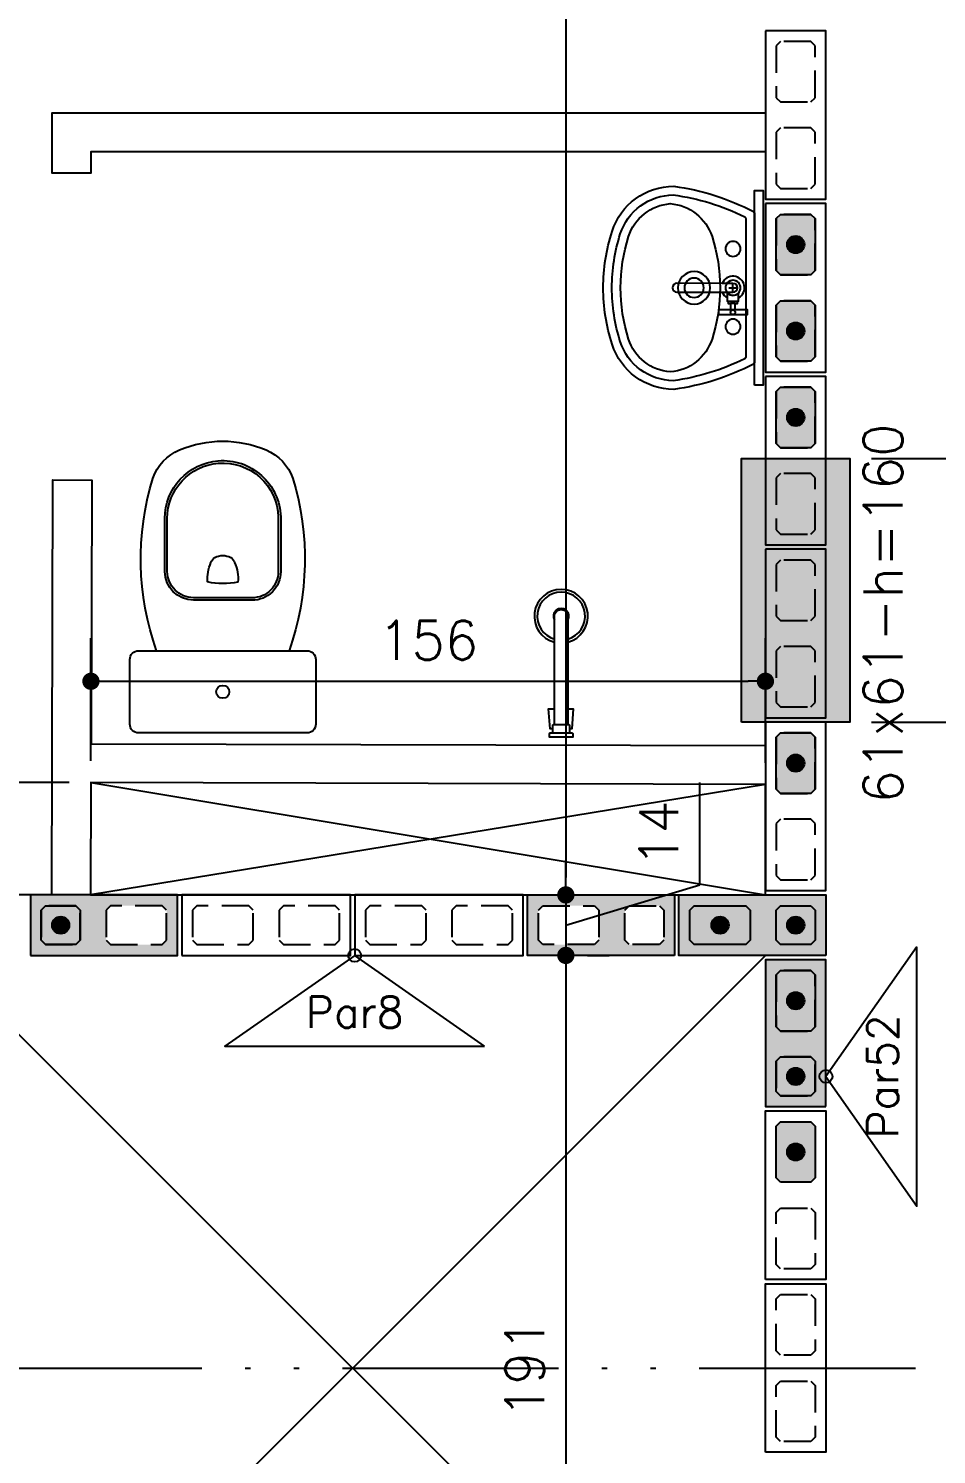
# Model space of a CAD drawing. Extents: x -14651 to 3496, y -7403 to -1290.
# Drawn here: x 3074.1 to 3284.1, y -6609.1 to -6279.1 of the extents above; entities that cross this region are included whole.
import ezdxf
from ezdxf.enums import TextEntityAlignment as Align

# ---------------------------------------------------------------- set-up
doc = ezdxf.new("R2010")
doc.units = 0
doc.header["$LTSCALE"] = 25
doc.linetypes.add('DASHED2', pattern=[0.375, 0.25, -0.125])
doc.linetypes.add('ESTILO_TQS_0004', pattern=[3.3, 2, -0.4, 0.05, -0.4, 0.05, -0.4])
for name, color, linetype in [('213', 252, 'Continuous'), ('241', 2, 'Continuous'), ('247', 50, 'Continuous'), ('248', 100, 'Continuous'), ('ABERTURAS', 53, 'Continuous'), ('ALVENARIA NÃO ESTRUTURAL', 242, 'Continuous'), ('Arranque', 14, 'Continuous'), ('COTA', 1, 'Continuous'), ('EIXOS', 1, 'ESTILO_TQS_0004'), ('FERRO', 5, 'Continuous'), ('Linha_fina', 1, 'Continuous'), ('Pena_1', 1, 'Continuous'), ('Pena_2', 2, 'Continuous'), ('PROJ', 252, 'Continuous'), ('TJANELA', 2, 'Continuous')]:
    doc.layers.add(name, color=color, linetype=linetype)
doc.styles.add('COTA', font='romans.shx')
doc.styles.add('Texto1', font='romans.shx', dxfattribs={"height": 9})
doc.dimstyles.new('forma', dxfattribs={"dimscale": 5, "dimtxt": 1.8, "dimasz": 0.8, "dimexe": 2, "dimexo": 1, "dimgap": 1, "dimtad": 1, "dimdec": 1, "dimzin": 9, "dimtxsty": 'COTA', "dimblk1": 'DOT', "dimblk2": 'DOT', "dimsah": 1, "dimcen": 0, "dimdle": 1, "dimclrd": 256, "dimclre": 256, "dimclrt": 2, "dimadec": 0, "dimazin": 0, "dimtfac": 1, "dimtdec": 0, "dimtmove": 0, "dimatfit": 3, "dimfxl": 1, "dimtolj": 1, "dimtzin": 0, "dimarcsym": 0})

# ---------------------------------------------------------------- blocks, each defined once
blk = doc.blocks.new('P3515')
at = {"layer": '248'}
h = blk.add_hatch(color=100, dxfattribs=at)
h.paths.add_polyline_path([(17, 7), (-17, 7), (-17, -7), (17, -7)])
h.paths.add_polyline_path([(-5.5, -3.5), (-6.5, -4.5), (-13.5, -4.5), (-14.5, -3.5), (-14.5, 3.5), (-13.5, 4.5), (-6.5, 4.5), (-5.5, 3.5)], flags=16)
h.paths.add_polyline_path([(0.5, 3.5), (1.5, 4.5), (13.5, 4.5), (14.5, 3.5), (14.5, -3.5), (13.5, -4.5), (1.5, -4.5), (0.5, -3.5)], flags=16)
blk.add_lwpolyline([(-17, -7), (17, -7), (17, 7), (-17, 7), (-17, -7)])
at = {"color": 1, "linetype": 'DASHED2'}
for points in [[(-14.5, -3.5), (-13.5, -4.5), (-6.5, -4.5), (-5.5, -3.5), (-5.5, 3.5), (-6.5, 4.5), (-13.5, 4.5), (-14.5, 3.5), (-14.5, -3.5)], [(0.5, -3.5), (1.5, -4.5), (13.5, -4.5), (14.5, -3.5), (14.5, 3.5), (13.5, 4.5), (1.5, 4.5), (0.5, 3.5), (0.5, -3.5)]]:
    blk.add_lwpolyline(points, dxfattribs=at)
blk = doc.blocks.new('P4015', base_point=(5842102.11612, -8124149.02973))
blk.add_lwpolyline([(5842082.61612, -8124156.02973), (5842121.61612, -8124156.02973), (5842121.61612, -8124142.02973), (5842082.61612, -8124142.02973), (5842082.61612, -8124156.02973)])
at = {"color": 1, "linetype": 'DASHED2'}
for points in [[(5842085.11612, -8124152.52973), (5842086.11612, -8124153.52973), (5842098.11612, -8124153.52973), (5842099.11612, -8124152.52973), (5842099.11612, -8124145.52973), (5842098.11612, -8124144.52973), (5842086.11612, -8124144.52973), (5842085.11612, -8124145.52973), (5842085.11612, -8124152.52973)], [(5842105.11612, -8124152.52973), (5842106.11612, -8124153.52973), (5842118.11612, -8124153.52973), (5842119.11612, -8124152.52973), (5842119.11612, -8124145.52973), (5842118.11612, -8124144.52973), (5842106.11612, -8124144.52973), (5842105.11612, -8124145.52973), (5842105.11612, -8124152.52973)]]:
    blk.add_lwpolyline(points, dxfattribs=at)
blk = doc.blocks.new('GR-1409')
at = {"layer": '213'}
h = blk.add_hatch(color=256, dxfattribs=at)
h.paths.add_polyline_path([(-6, 4.5), (-7, 3.5), (-7, -3.5), (-6, -4.5), (6, -4.5), (7, -3.5), (7, 3.5), (6, 4.5)])
h.paths.add_polyline_path([(-2, 0, 1), (2, 0, 1)], flags=16)
at = {"layer": 'Arranque'}
blk.add_hatch(color=256, dxfattribs=at).paths.add_polyline_path([(-2, 0, 1), (2, 0, 1)])
at = {"layer": '213'}
blk.add_lwpolyline([(-7, 3.5), (-6, 4.5), (6, 4.5), (7, 3.5), (7, -3.5), (6, -4.5), (-6, -4.5), (-7, -3.5), (-7, 3.5)], dxfattribs=at)
at = {"layer": 'FERRO', "linetype": 'Continuous'}
blk.add_circle((0, 0), 2, dxfattribs=at)
blk = doc.blocks.new('GR-0909')
at = {"layer": '213'}
h = blk.add_hatch(color=256, dxfattribs=at)
h.paths.add_polyline_path([(3.5, -4.5), (4.5, -3.5), (4.500001, 3.5), (3.500001, 4.5), (-3.499999, 4.5), (-4.499999, 3.5), (-4.5, -3.5), (-3.5, -4.5)])
h.paths.add_polyline_path([(-2, 0, -1), (2, 0, -1)], flags=16)
at = {"layer": 'Arranque'}
blk.add_hatch(color=256, dxfattribs=at).paths.add_polyline_path([(2, 0, 1), (-2, 0, 1)])
at = {"layer": '213'}
blk.add_lwpolyline([(3.500001, 4.5), (4.500001, 3.5), (4.5, -3.5), (3.5, -4.5), (-3.5, -4.5), (-4.5, -3.5), (-4.499999, 3.5), (-3.499999, 4.5), (3.500001, 4.5)], dxfattribs=at)
at = {"layer": 'FERRO', "linetype": 'Continuous'}
blk.add_circle((0, 0), 2, dxfattribs=at)
blk = doc.blocks.new('_IDNPAR_2')
at = {"color": 3}
blk.add_lwpolyline([(1, -0.7), (0, 0), (-1, -0.7)], close=True, dxfattribs=at)
blk.add_circle((0, 0), 0.05, dxfattribs=at)
at = {"layer": '247', "color": 2, "style": 'COTA', "flags": 8}
blk.add_attdef('ID', text='', height=0.24, dxfattribs=at).set_placement((0, -0.438), align=Align.MIDDLE_CENTER)
blk = doc.blocks.new('_Dot')
at = {"color": 0, "linetype": 'ByBlock', "lineweight": -2}
blk.add_line((-0.5, 0), (-1, 0), dxfattribs=at)
at = {"color": 0, "linetype": 'ByBlock', "const_width": 0.5}
blk.add_lwpolyline([(-0.25, 0, 1), (0.25, 0, 1)], format="xyb", close=True, dxfattribs=at)
blk = doc.blocks.new('*D86')
at = {"layer": 'COTA', "lineweight": -2, "transparency": 16777216}
for p, q in [((3263.52, -6014.6), (3344.62, -6014.6)), ((3334.62, -6018.6), (3334.62, -6374.6)), ((3269.02, -6378.6), (3344.62, -6378.6))]:
    blk.add_line(p, q, dxfattribs=at)
at = {"layer": 'Defpoints', "color": 0, "transparency": 16777216}
for p in [(3258.52, -6014.6), (3264.02, -6378.6), (3334.62, -6378.6)]:
    blk.add_point(p, dxfattribs=at)
at = {"layer": 'COTA', "lineweight": -2, "transparency": 16777216, "xscale": 4, "yscale": 4, "zscale": 4}
for p, rotation in [((3334.62, -6014.6), 90), ((3334.62, -6378.6), 270)]:
    blk.add_blockref('_Dot', p, dxfattribs=dict(at, rotation=rotation))
at = {"layer": 'COTA', "color": 2, "transparency": 16777216, "insert": (3325.12, -6196.6), "char_height": 9, "attachment_point": 5, "rotation": 90, "style": 'COTA'}
blk.add_mtext('\\A1;364 ', dxfattribs=at)
blk = doc.blocks.new('*D87')
at = {"layer": 'COTA', "lineweight": -2, "transparency": 16777216}
for p, q in [((3269.02, -6378.6), (3344.62, -6378.6)), ((3334.62, -6382.6), (3334.62, -6435.6)), ((3269.02, -6439.6), (3344.62, -6439.6))]:
    blk.add_line(p, q, dxfattribs=at)
at = {"layer": 'Defpoints', "color": 0, "transparency": 16777216}
for p in [(3264.02, -6378.6), (3264.02, -6439.6), (3334.62, -6439.6)]:
    blk.add_point(p, dxfattribs=at)
at = {"layer": 'COTA', "lineweight": -2, "transparency": 16777216, "xscale": 4, "yscale": 4, "zscale": 4}
for p, rotation in [((3334.62, -6378.6), 90), ((3334.62, -6439.6), 270)]:
    blk.add_blockref('_Dot', p, dxfattribs=dict(at, rotation=rotation))
at = {"layer": 'COTA', "color": 2, "transparency": 16777216, "insert": (3325.12, -6409.1), "char_height": 9, "attachment_point": 5, "rotation": 90, "style": 'COTA'}
blk.add_mtext('\\A1;61 ', dxfattribs=at)
blk = doc.blocks.new('*D88')
at = {"layer": 'COTA', "lineweight": -2, "transparency": 16777216}
for p, q in [((3269.02, -6439.6), (3344.62, -6439.6)), ((3334.62, -6443.6), (3334.62, -6734.6)), ((3269.02, -6738.6), (3344.62, -6738.6))]:
    blk.add_line(p, q, dxfattribs=at)
at = {"layer": 'Defpoints', "color": 0, "transparency": 16777216}
for p in [(3264.02, -6439.6), (3264.02, -6738.6), (3334.62, -6738.6)]:
    blk.add_point(p, dxfattribs=at)
at = {"layer": 'COTA', "lineweight": -2, "transparency": 16777216, "xscale": 4, "yscale": 4, "zscale": 4}
for p, rotation in [((3334.62, -6439.6), 90), ((3334.62, -6738.6), 270)]:
    blk.add_blockref('_Dot', p, dxfattribs=dict(at, rotation=rotation))
at = {"layer": 'COTA', "color": 2, "transparency": 16777216, "insert": (3325.12, -6589.1), "char_height": 9, "attachment_point": 5, "rotation": 90, "style": 'COTA'}
blk.add_mtext('\\A1;299 ', dxfattribs=at)
blk = doc.blocks.new('*D117')
at = {"layer": 'COTA', "lineweight": -2, "transparency": 16777216}
for p, q in [((3263.52, -6014.6), (3401.7, -6014.6)), ((3391.7, -6018.6), (3391.7, -7159.6)), ((3263.52, -7163.6), (3401.7, -7163.6))]:
    blk.add_line(p, q, dxfattribs=at)
at = {"layer": 'Defpoints', "color": 0, "transparency": 16777216}
for p in [(3258.52, -6014.6), (3258.52, -7163.6), (3391.7, -7163.6)]:
    blk.add_point(p, dxfattribs=at)
at = {"layer": 'COTA', "lineweight": -2, "transparency": 16777216, "xscale": 4, "yscale": 4, "zscale": 4}
for p, rotation in [((3391.7, -6014.6), 90), ((3391.7, -7163.6), 270)]:
    blk.add_blockref('_Dot', p, dxfattribs=dict(at, rotation=rotation))
at = {"layer": 'COTA', "color": 2, "transparency": 16777216, "insert": (3382.2, -6589.1), "char_height": 9, "attachment_point": 5, "rotation": 90, "style": 'COTA'}
blk.add_mtext('\\A1;1149 ', dxfattribs=at)
blk = doc.blocks.new('*D225')
at = {"layer": 'COTA', "lineweight": -2, "transparency": 16777216}
for p, q in [((3185.02, -6028.6), (3208.36, -6028.6)), ((3198.36, -6032.6), (3198.36, -6475.6)), ((3185.02, -6479.6), (3208.36, -6479.6))]:
    blk.add_line(p, q, dxfattribs=at)
at = {"layer": 'Defpoints', "color": 0, "transparency": 16777216}
for p in [(3180.02, -6028.6), (3180.02, -6479.6), (3198.36, -6479.6)]:
    blk.add_point(p, dxfattribs=at)
at = {"layer": 'COTA', "lineweight": -2, "transparency": 16777216, "xscale": 4, "yscale": 4, "zscale": 4}
for p, rotation in [((3198.36, -6028.6), 90), ((3198.36, -6479.6), 270)]:
    blk.add_blockref('_Dot', p, dxfattribs=dict(at, rotation=rotation))
at = {"layer": 'COTA', "color": 2, "transparency": 16777216, "insert": (3188.86, -6254.1), "char_height": 9, "attachment_point": 5, "rotation": 90, "style": 'COTA'}
blk.add_mtext('\\A1;451 ', dxfattribs=at)
blk = doc.blocks.new('*D226')
at = {"layer": 'COTA', "lineweight": -2, "transparency": 16777216}
for p, q in [((3229.36, -6477.3), (3229.36, -6453.58)), ((3198.36, -6475.6), (3198.36, -6471.6)), ((3198.36, -6486.6), (3229.36, -6477.3)), ((3185.02, -6479.6), (3208.36, -6479.6)), ((3198.36, -6479.6), (3198.36, -6493.6)), ((3198.36, -6479.6), (3198.36, -6493.6)), ((3203.36, -6493.6), (3208.36, -6493.6)), ((3198.36, -6497.6), (3198.36, -6501.6))]:
    blk.add_line(p, q, dxfattribs=at)
at = {"layer": 'Defpoints', "color": 0, "transparency": 16777216}
for p in [(3180.02, -6479.6), (3198.36, -6493.6), (3198.36, -6493.6)]:
    blk.add_point(p, dxfattribs=at)
at = {"layer": 'COTA', "lineweight": -2, "transparency": 16777216, "xscale": 4, "yscale": 4, "zscale": 4}
for p, rotation in [((3198.36, -6479.6), 270), ((3198.36, -6493.6), 90)]:
    blk.add_blockref('_Dot', p, dxfattribs=dict(at, rotation=rotation))
at = {"layer": 'COTA', "color": 2, "transparency": 16777216, "insert": (3219.86, -6465.44), "char_height": 9, "attachment_point": 5, "rotation": 90, "style": 'COTA'}
blk.add_mtext('\\A1;14 ', dxfattribs=at)
blk = doc.blocks.new('*D227')
at = {"layer": 'COTA', "lineweight": -2, "transparency": 16777216}
for p, q in [((3203.36, -6493.6), (3208.36, -6493.6)), ((3198.36, -6497.6), (3198.36, -6680.6)), ((3203.36, -6684.6), (3208.36, -6684.6))]:
    blk.add_line(p, q, dxfattribs=at)
at = {"layer": 'Defpoints', "color": 0, "transparency": 16777216}
for p in [(3198.36, -6493.6), (3198.36, -6684.6), (3198.36, -6684.6)]:
    blk.add_point(p, dxfattribs=at)
at = {"layer": 'COTA', "lineweight": -2, "transparency": 16777216, "xscale": 4, "yscale": 4, "zscale": 4}
for p, rotation in [((3198.36, -6493.6), 90), ((3198.36, -6684.6), 270)]:
    blk.add_blockref('_Dot', p, dxfattribs=dict(at, rotation=rotation))
at = {"layer": 'COTA', "color": 2, "transparency": 16777216, "insert": (3188.86, -6589.1), "char_height": 9, "attachment_point": 5, "rotation": 90, "style": 'COTA'}
blk.add_mtext('\\A1;191 ', dxfattribs=at)
blk = doc.blocks.new('XREF-MC41-BAS-PLN-AMO-FINAIS-05.06$0$CUBA03')
at = {"layer": 'PROJ'}
for p, q in [((-0.01, -0.05), (0.01, -0.05)), ((0, -0.06), (0, -0.04))]:
    blk.add_line(p, q, dxfattribs=at)
for points in [[(-0.1306, -0.3297, 0.077416), (0, -0.35, 0.077416), (0.1306, -0.3297, 0.326333), (0.235, -0.1868, 0.08687), (0.1764, -0.0027, 0.279276), (0.172, 0), (-0.172, 0, 0.279276), (-0.1764, -0.0027, 0.08687), (-0.235, -0.1868, 0.326333)], [(0.215, -0.1881, 0.080556), (0.1642, -0.0228, 0.285352), (0.1597, -0.02), (-0.1597, -0.02, 0.285352), (-0.1642, -0.0228, 0.080556), (-0.215, -0.1881, 0.323537), (-0.1245, -0.3106, 0.077416), (0, -0.33, 0.077416), (0.1245, -0.3106, 0.323537)], [(0.1185, -0.0985, 0.077416), (0, -0.08, 0.077416), (-0.1185, -0.0985, 0.305715), (-0.1947, -0.195, 0.305715), (-0.1185, -0.2915, 0.077416), (0, -0.31, 0.077416), (0.1185, -0.2915, 0.305715), (0.1947, -0.195, 0.305715)]]:
    blk.add_lwpolyline(points, format="xyb", close=True, dxfattribs=at)
for centre, radius in [((-0.09, -0.05), 0.0175), ((0, -0.05), 0.0175), ((0.09, -0.05), 0.0175), ((0, -0.14), 0.0375), ((0, -0.14), 0.0225)]:
    blk.add_circle(centre, radius, dxfattribs=at)
blk = doc.blocks.new('proj-terreo-1')
at = {"layer": 'ALVENARIA NÃO ESTRUTURAL'}
for points in [[(4968.41, 1043.37), (4812.41, 1043.37), (4812.41, 1038.37), (4803.41, 1038.37), (4803.41, 1052.37), (4968.41, 1052.37)], [(4812.44, 906.37), (4968.43, 905.92), (4968.41, 896.92), (4812.41, 897.37), (4812.33, 871.37), (4803.33, 871.4), (4803.61, 967.4), (4812.61, 967.37)]]:
    blk.add_lwpolyline(points, close=True, dxfattribs=at)
at = {"layer": 'Pena_1'}
for p, q in [((4968.41, 896.92), (4812.33, 871.37)), ((4812.41, 897.37), (4968.41, 871.37))]:
    blk.add_line(p, q, dxfattribs=at)
at = {"layer": 'Pena_2'}
blk.add_lwpolyline([(4812.41, 897.37), (4812.33, 871.37), (4968.41, 871.37), (4968.41, 896.92), (4812.41, 897.37)], dxfattribs=at)
at = {"layer": 'PROJ'}
blk.add_lwpolyline([(4965.91, 989.37), (4965.91, 1034.37), (4967.91, 1034.37), (4967.91, 989.37)], close=True, dxfattribs=at)
for points in [[(4961.43, 1006.75), (4961.43, 1008.2), (4961.98, 1008.2), (4961.98, 1008.75), (4962.18, 1008.75), (4962.18, 1009.54, 1.408938), (4958.42, 1012.9), (4947.95, 1012.91, 0.999996), (4947.95, 1010.85), (4958.42, 1010.85, 0.168827), (4959.59, 1009.54), (4959.59, 1008.75), (4959.8, 1008.75), (4959.8, 1008.2), (4960.35, 1008.2), (4960.35, 1006.75), (4957.54, 1006.75), (4957.54, 1005.67), (4964.24, 1005.67), (4964.24, 1006.75), (4961.44, 1006.75)], [(4830.07, 946.21), (4830.07, 958.48, -0.391339), (4841.91, 971.28, -0.428002), (4855.74, 958.88), (4855.74, 946.21, -0.416278), (4849.67, 940.13), (4836.15, 940.13, -0.413625)], [(4846.42, 943.76, -0.10791), (4839.4, 943.8, -0.124585), (4840.17, 948.26, -0.161338), (4841.05, 949.45, -0.122351), (4842.91, 949.91, -0.122351), (4844.77, 949.45, -0.167944), (4845.64, 948.26, -0.125904), (4846.42, 943.76)], [(4821.41, 921.87), (4821.41, 925.47), (4821.41, 925.87, -0.414214), (4823.41, 927.87), (4862.41, 927.87, -0.414214), (4864.41, 925.87), (4864.41, 910.87, -0.414214), (4862.41, 908.87), (4823.41, 908.87, -0.414214), (4821.41, 910.87)]]:
    blk.add_lwpolyline(points, format="xyb", close=True, dxfattribs=at)
for points in [[(4958.42, 1010.85), (4960.91, 1010.85, 0.995421), (4960.91, 1012.9), (4958.42, 1012.9)], [(4827.6, 927.87, -0.160999), (4826.74, 967.77, -0.2149), (4832.91, 974.37, -0.2), (4852.91, 974.37, -0.2149), (4859.08, 967.77, -0.160999), (4858.22, 927.87)], [(4829.51, 946.21), (4829.51, 958.48, -0.391339), (4841.86, 971.84, -0.428196), (4856.3, 958.89), (4856.31, 946.21, -0.416194), (4849.67, 939.57), (4836.15, 939.57, -0.413638), (4829.51, 946.21)], [(4919.61, 910.82), (4919.61, 935.87, -1), (4922.71, 935.87), (4922.71, 910.82)], [(4919.06, 908.87, 0.414214), (4919.26, 909.07), (4919.26, 910.62, -0.414214), (4919.46, 910.82), (4922.86, 910.82), (4923.06, 910.62), (4923.06, 909.07, 0.414214), (4923.26, 908.87)], [(4923.66, 908.87, -0.414214), (4923.86, 908.67), (4923.86, 907.87), (4918.46, 907.87), (4918.46, 908.67, -0.414214), (4918.66, 908.87), (4923.66, 908.87)]]:
    blk.add_lwpolyline(points, format="xyb", dxfattribs=at)
for points in [[(4958.53, 1010.85), (4958.53, 1010.85)], [(4959.59, 1010.76), (4959.59, 1009.54)], [(4962.18, 1009.54), (4962.18, 1010.71)], [(4959.8, 1008.75), (4961.98, 1008.75)], [(4961.43, 1008.2), (4960.35, 1008.2)], [(4961.43, 1006.75), (4960.9, 1006.75), (4960.89, 1006.75), (4960.35, 1006.75)], [(4919.26, 909.83), (4918.66, 909.83), (4918.27, 914.4), (4919.61, 914.4)], [(4922.71, 914.4), (4923.98, 914.4), (4923.65, 909.83), (4923.06, 909.83)]]:
    blk.add_lwpolyline(points, dxfattribs=at)
for centre, radius in [((4960.89, 1006.21), 0.544), ((4842.91, 918.37), 1.5)]:
    blk.add_circle(centre, radius, dxfattribs=at)
for centre, radius, start, end in [((4960.91, 1011.87), 1.73, 216.5365, 143.4149), ((4921.16, 935.87), 6.2, 284.4854, 255.5176), ((4921.16, 935.87), 5.54, 286.2501, 253.7533), ((4921.16, 935.87), 1.79, 329.7652, 210.2549)]:
    blk.add_arc(centre, radius, start, end, dxfattribs=at)
at = {"layer": 'PROJ', "xscale": -100, "yscale": 100, "zscale": 100, "rotation": 270}
blk.add_blockref('XREF-MC41-BAS-PLN-AMO-FINAIS-05.06$0$CUBA03', (4965.91, 1011.87), dxfattribs=at)
blk = doc.blocks.new('*D255')
at = {"layer": 'COTA', "lineweight": -2, "transparency": 16777216}
for p, q in [((3088.52, -6448.6), (3088.52, -6420.16)), ((3244.52, -6449.05), (3244.52, -6420.16)), ((3092.52, -6430.16), (3240.52, -6430.16))]:
    blk.add_line(p, q, dxfattribs=at)
at = {"layer": 'Defpoints', "color": 0, "transparency": 16777216}
for p in [(3244.52, -6430.16), (3088.52, -6453.6), (3244.52, -6454.05)]:
    blk.add_point(p, dxfattribs=at)
at = {"layer": 'COTA', "lineweight": -2, "transparency": 16777216, "xscale": 4, "yscale": 4, "zscale": 4, "rotation": 180}
blk.add_blockref('_Dot', (3088.52, -6430.16), dxfattribs=at)
at = {"layer": 'COTA', "lineweight": -2, "transparency": 16777216, "xscale": 4, "yscale": 4, "zscale": 4}
blk.add_blockref('_Dot', (3244.52, -6430.16), dxfattribs=at)
at = {"layer": 'COTA', "color": 2, "transparency": 16777216, "insert": (3166.52, -6420.66), "char_height": 9, "attachment_point": 5, "style": 'COTA'}
blk.add_mtext('\\A1;156 ', dxfattribs=at)
blk = doc.blocks.new('*D256')
at = {"layer": 'COTA', "lineweight": -2, "transparency": 16777216}
for p, q in [((3083.52, -6453.6), (3050.36, -6453.6)), ((3060.36, -6457.6), (3060.36, -6475.6)), ((3083.44, -6479.6), (3050.36, -6479.6))]:
    blk.add_line(p, q, dxfattribs=at)
at = {"layer": 'Defpoints', "color": 0, "transparency": 16777216}
for p in [(3088.52, -6453.6), (3060.36, -6479.6), (3088.44, -6479.6)]:
    blk.add_point(p, dxfattribs=at)
at = {"layer": 'COTA', "lineweight": -2, "transparency": 16777216, "xscale": 4, "yscale": 4, "zscale": 4}
for p, rotation in [((3060.36, -6453.6), 90), ((3060.36, -6479.6), 270)]:
    blk.add_blockref('_Dot', p, dxfattribs=dict(at, rotation=rotation))
at = {"layer": 'COTA', "color": 2, "transparency": 16777216, "insert": (3050.86, -6466.6), "char_height": 9, "attachment_point": 5, "rotation": 90, "style": 'COTA'}
blk.add_mtext('\\A1;26 ', dxfattribs=at)

msp = doc.modelspace()

# ---------------------------------------------------------------- hatches: boundary and pattern name
at = {"layer": 'ABERTURAS', "transparency": 33554457}
msp.add_hatch(color=256, dxfattribs=at).paths.add_polyline_path([(3239.02, -6439.6), (3239.02, -6378.6), (3264.02, -6378.6), (3264.02, -6439.6)])

# ---------------------------------------------------------------- linework, layer by layer
at = {"layer": 'ABERTURAS'}
msp.add_lwpolyline([(3239.02, -6439.6), (3239.02, -6378.6), (3264.02, -6378.6), (3264.02, -6439.6)], close=True, dxfattribs=at)
at = {"layer": 'EIXOS'}
msp.add_line((11.7, -6589.1), (3495.96, -6589.1), dxfattribs=at)
at = {"layer": 'Linha_fina'}
for points in [[(3053.52, -6493.6), (3244.52, -6684.6)], [(3053.52, -6684.6), (3244.52, -6493.6)]]:
    msp.add_lwpolyline(points, dxfattribs=at)

# ---------------------------------------------------------------- block references
for name, p in [('proj-terreo-1', (-1723.89, -7350.97)), ('GR-0909', (3081.52, -6486.6)), ('GR-1409', (3234.02, -6486.6)), ('GR-0909', (3251.52, -6486.6)), ('GR-0909', (3251.52, -6521.6))]:
    msp.add_blockref(name, p)
at = {"rotation": 90}
for p in [(3251.52, -6329.1), (3251.52, -6349.1), (3251.52, -6369.1), (3251.52, -6449.1), (3251.52, -6504.1), (3251.52, -6539.1)]:
    msp.add_blockref('GR-1409', p, dxfattribs=at)
at = {"layer": '241'}
for name, p, rotation in [('P4015', (3251.52, -6299.1), 270.0000000000007), ('P4015', (3251.52, -6339.1), 270.0000000000007), ('P4015', (3251.52, -6379.1), 270.0000000000007), ('P4015', (3251.52, -6419.1), 270.0000000000007), ('P4015', (3251.52, -6459.1), 270.0000000000007), ('P3515', (3251.52, -6511.6), 90.00000000000001)]:
    msp.add_blockref(name, p, dxfattribs=dict(at, rotation=rotation))
for name, p in [('P3515', (3091.52, -6486.6)), ('P4015', (3129.02, -6486.6)), ('P4015', (3169.02, -6486.6))]:
    msp.add_blockref(name, p, dxfattribs=at)
at = {"layer": '241', "xscale": -1}
for p in [(3206.52, -6486.6), (3241.52, -6486.6)]:
    msp.add_blockref('P3515', p, dxfattribs=at)
at = {"layer": '241', "xscale": -1, "rotation": 270}
for p in [(3251.52, -6549.1), (3251.52, -6589.1)]:
    msp.add_blockref('P4015', p, dxfattribs=at)
at = {"layer": '247', "linetype": 'Continuous', "xscale": 30, "yscale": 30, "zscale": 30}
msp.add_blockref('_IDNPAR_2', (3149.52, -6493.6), dxfattribs=at).add_auto_attribs({'ID': 'Par8'})
at = {"layer": '247', "linetype": 'Continuous', "xscale": 30, "yscale": 30, "zscale": 30, "rotation": 90}
msp.add_blockref('_IDNPAR_2', (3258.52, -6521.6), dxfattribs=at).add_auto_attribs({'ID': 'Par52'})

# ---------------------------------------------------------------- texts
at = {"layer": 'TJANELA', "style": 'Texto1'}
msp.add_text('61x61-h=160', height=9, rotation=90, dxfattribs=at).set_placement((3276.23, -6414.45), align=Align.CENTER)

# ---------------------------------------------------------------- dimensions: what is measured, and where the dimension line sits
at = {"layer": 'COTA'}
for base, p1, p2, override, picture, middle in [((3334.62, -6378.6), (3258.52, -6014.6), (3264.02, -6378.6), {"dimpost": ' '}, '*D86', (3325.12, -6196.6)), ((3391.7, -7163.6), (3258.52, -6014.6), (3258.52, -7163.6), {"dimpost": ' '}, '*D117', (3382.2, -6589.1)), ((3198.36, -6479.6), (3180.02, -6028.6), (3180.02, -6479.6), {"dimpost": ' '}, '*D225', (3188.86, -6254.1)), ((3334.62, -6439.6), (3264.02, -6378.6), (3264.02, -6439.6), {"dimpost": ' ', "dimtmove": 1}, '*D87', (3325.12, -6409.1)), ((3334.62, -6738.6), (3264.02, -6439.6), (3264.02, -6738.6), {"dimpost": ' ', "dimtmove": 1}, '*D88', (3325.12, -6589.1)), ((3060.36, -6479.6), (3088.52, -6453.6), (3088.44, -6479.6), {"dimpost": ' '}, '*D256', (3050.86, -6466.6)), ((3198.36, -6493.6), (3180.02, -6479.6), (3198.36, -6493.6), {"dimpost": ' ', "dimtmove": 1}, '*D226', (3219.86, -6472.3)), ((3198.36, -6684.6), (3198.36, -6493.6), (3198.36, -6684.6), {"dimpost": ' ', "dimtmove": 1}, '*D227', (3188.86, -6589.1))]:
    dim = msp.add_linear_dim(base=base, p1=p1, p2=p2, angle=90, dimstyle='forma', override=override, dxfattribs=at)
    dim.commit()
    dim.dimension.update_dxf_attribs({"geometry": picture, "text_midpoint": middle})
dim = msp.add_linear_dim(base=(3244.52, -6430.16), p1=(3088.52, -6453.6), p2=(3244.52, -6454.05), dimstyle='forma', override={"dimpost": ' '}, dxfattribs=at)
dim.commit()
dim.dimension.update_dxf_attribs({"geometry": '*D255', "text_midpoint": (3166.52, -6420.66)})

doc.saveas('drawing.dxf')
